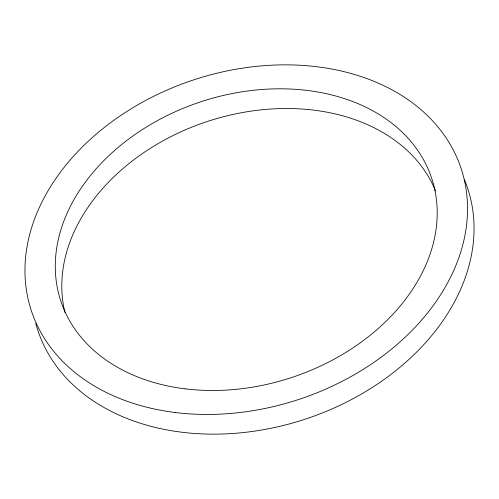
<?xml version="1.0" encoding="UTF-8"?>
<svg xmlns="http://www.w3.org/2000/svg" width="499" height="499" viewBox="0 0 499 499"><rect width="100%" height="100%" fill="white"/><g stroke="black" fill="none" stroke-linecap="round" stroke-linejoin="round"><path stroke-width="0.75" d="M464.313 179.341A226.346 168.207 -18.3 0 1 306.979 418.58A226.346 168.207 -18.3 0 1 35.76 323.383M64.957 312.486A195.321 145.153 -18.3 0 1 207.802 121.332A195.321 145.153 -18.3 0 1 435.583 190.936M175.324 412.53A226.346 168.207 -18.3 0 0 463.24 175.617A226.346 168.207 -18.3 0 0 100.168 130.813A226.346 168.207 -18.3 0 0 175.324 412.53M185.042 388.833A195.321 145.153 -18.3 0 0 433.5 184.393A195.321 145.153 -18.3 0 0 120.184 145.727A195.321 145.153 -18.3 0 0 185.042 388.833"/></g></svg>
